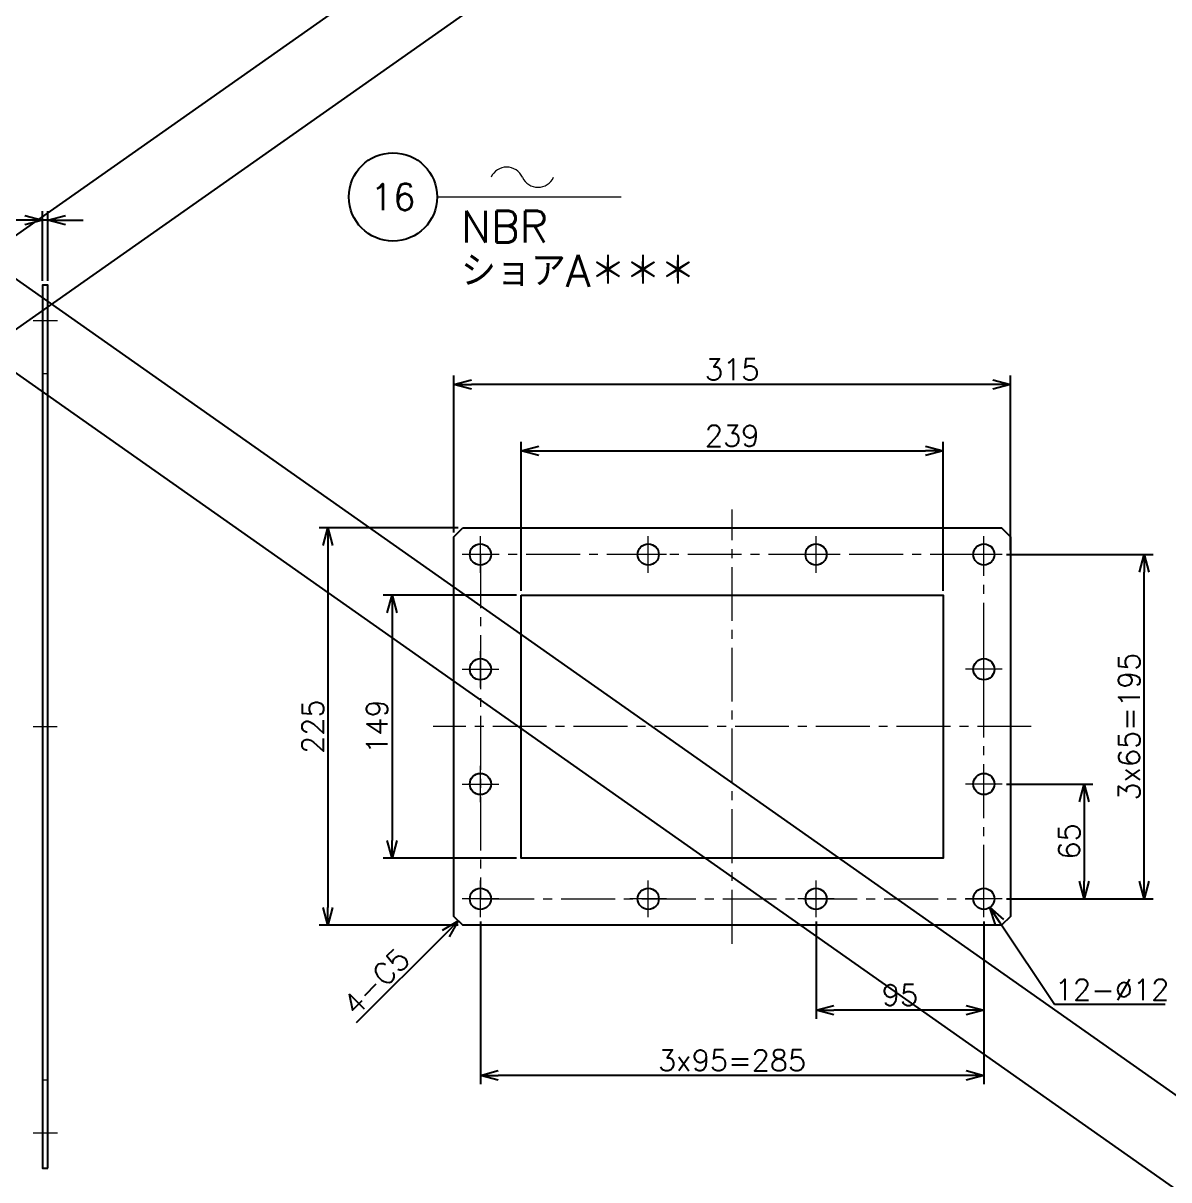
# Model space of a CAD drawing. Header units: millimetres. Extents: x 0 to 4931, y -34 to 1655.
# Drawn here: x 1198 to 1846, y 358 to 1013 of the extents above; entities that cross this region are included whole.
import ezdxf
from ezdxf import colors
from ezdxf.entities.mleader import LeaderData, LeaderLine
from ezdxf.enums import TextEntityAlignment as Align
from ezdxf.math import Vec2, Vec3

# ---------------------------------------------------------------- set-up
doc = ezdxf.new("R2010")
doc.units = ezdxf.units.MM
doc.header["$LTSCALE"] = 1.6
doc.header["$PDMODE"] = 99
doc.header["$PDSIZE"] = 1
doc.linetypes.add('CENTER2', pattern=[28.575000000000003, 19.05, -3.175, 3.175, -3.175])
doc.linetypes.add('HIDDEN', pattern=[9.524999999999999, 6.35, -3.175])
for name, color, linetype, lineweight in [('01_NORMAL', 7, 'Continuous', 25), ('04_HIDDEN', 2, 'HIDDEN', 13), ('05_CENTER', 4, 'CENTER2', 13), ('07_寸法線', 3, 'Continuous', 9), ('08_DIM', 3, 'Continuous', 13)]:
    doc.layers.add(name, color=color, linetype=linetype, lineweight=lineweight)
doc.layers.add('10_DRAFT', color=8, linetype='Continuous', lineweight=0, plot=False)
doc.styles.add('KSS_TXT', font='txt.shx', dxfattribs={"bigfont": 'extfont2.shx'})
doc.styles.get("Standard").update_dxf_attribs({"font": 'txt.shx', "bigfont": 'extfont2.shx'})
doc.dimstyles.new('KSS_DIM', dxfattribs={"dimscale": 4, "dimtxt": 3, "dimasz": 2.5, "dimexe": 1.25, "dimexo": 0.625, "dimtad": 1, "dimdsep": 46, "dimtxsty": 'KSS_TXT', "dimblk": 'OPEN30', "dimcen": 0, "dimazin": 2, "dimtfac": 0.75, "dimtmove": 0, "dimatfit": 3, "dimldrblk": 'OPEN30', "dimfxl": 1.25, "dimtolj": 1, "dimarcsym": 0})
doc.dimstyles.new('KSS_DIM$3', dxfattribs={"dimscale": 4, "dimtxt": 3, "dimasz": 2.5, "dimexe": 1.25, "dimexo": 0.625, "dimtad": 1, "dimtih": 1, "dimtoh": 1, "dimdsep": 46, "dimtxsty": 'KSS_TXT', "dimblk": 'OPEN30', "dimcen": 0, "dimazin": 2, "dimtfac": 0.75, "dimtofl": 0, "dimtmove": 0, "dimatfit": 3, "dimldrblk": 'OPEN30', "dimfxl": 1.25, "dimtolj": 1, "dimarcsym": 0})

# ---------------------------------------------------------------- blocks, each defined once
blk = doc.blocks.new('_Open30')
at = {"color": 0, "linetype": 'ByBlock', "lineweight": -2}
for p, q in [((-1, 0.26794919), (0, 0)), ((0, 0), (-1, -0.26794919)), ((0, 0), (-1, 0))]:
    blk.add_line(p, q, dxfattribs=at)
blk = doc.blocks.new('*D155')
at = {"layer": '08_DIM', "color": 0, "lineweight": -2, "transparency": 16777216}
for p, q in [((1208.810850116986, 867.5768902541349), (1208.810850116986, 906.9175847147144)), ((1211.810850116985, 867.5768902541349), (1211.810850116985, 906.9175847147144)), ((1198.810850116986, 901.9175847147144), (1175.810850116986, 901.9175847147144)), ((1211.810850116985, 901.9175847147144), (1208.810850116986, 901.9175847147144)), ((1221.810850116985, 901.9175847147144), (1231.810850116985, 901.9175847147144))]:
    blk.add_line(p, q, dxfattribs=at)
at = {"layer": 'Defpoints', "color": 0, "transparency": 16777216}
for p in [(1208.810850116986, 901.9175847147144), (1208.810850116986, 865.0768902541349), (1211.810850116985, 865.0768902541349)]:
    blk.add_point(p, dxfattribs=at)
at = {"layer": '08_DIM', "color": 0, "lineweight": -2, "transparency": 16777216, "xscale": 10, "yscale": 10, "zscale": 10}
blk.add_blockref('_Open30', (1208.810850116986, 901.9175847147144), dxfattribs=at)
at = {"layer": '08_DIM', "color": 0, "lineweight": -2, "transparency": 16777216, "xscale": 10, "yscale": 10, "zscale": 10, "rotation": 180}
blk.add_blockref('_Open30', (1211.810850116985, 901.9175847147144), dxfattribs=at)
at = {"layer": '08_DIM', "color": 0, "transparency": 16777216, "insert": (1182.310850116986, 910.4175847147144), "char_height": 12, "attachment_point": 5, "style": 'KSS_TXT'}
blk.add_mtext('\\A1;3', dxfattribs=at)
blk = doc.blocks.new('*D157')
at = {"layer": '08_DIM', "color": 0, "lineweight": -2, "transparency": 16777216}
for p, q in [((1754.544912001847, 582.5768902499512), (1803.472414616595, 582.5768902499511)), ((1798.472414616595, 572.5768902499511), (1798.472414616595, 527.5768902499584)), ((1754.544912001847, 517.5768902499585), (1803.472414616595, 517.5768902499584))]:
    blk.add_line(p, q, dxfattribs=at)
at = {"layer": 'Defpoints', "color": 0, "transparency": 16777216}
for p in [(1752.044912001847, 582.5768902499512), (1752.044912001847, 517.5768902499585), (1798.472414616595, 517.5768902499584)]:
    blk.add_point(p, dxfattribs=at)
at = {"layer": '08_DIM', "color": 0, "lineweight": -2, "transparency": 16777216, "xscale": 10, "yscale": 10, "zscale": 10}
for p, rotation in [((1798.472414616595, 582.5768902499511), 90), ((1798.472414616595, 517.5768902499584), 270)]:
    blk.add_blockref('_Open30', p, dxfattribs=dict(at, rotation=rotation))
at = {"layer": '08_DIM', "color": 0, "transparency": 16777216, "insert": (1789.972414616595, 550.0768902499551), "char_height": 12, "attachment_point": 5, "rotation": 90, "style": 'KSS_TXT'}
blk.add_mtext('\\A1;65', dxfattribs=at)
blk = doc.blocks.new('*D158')
at = {"layer": '08_DIM', "color": 0, "lineweight": -2, "transparency": 16777216}
for p, q in [((1754.544912001847, 712.5768902479449), (1837.460343258179, 712.5768902479448)), ((1832.460343258179, 527.5768902499584), (1832.460343258179, 702.5768902479448)), ((1754.544912001847, 517.5768902499585), (1837.460343258179, 517.5768902499584))]:
    blk.add_line(p, q, dxfattribs=at)
at = {"layer": 'Defpoints', "color": 0, "transparency": 16777216}
for p in [(1752.044912001847, 712.5768902479449), (1832.460343258179, 712.5768902479448), (1752.044912001847, 517.5768902499585)]:
    blk.add_point(p, dxfattribs=at)
at = {"layer": '08_DIM', "color": 0, "lineweight": -2, "transparency": 16777216, "xscale": 10, "yscale": 10, "zscale": 10}
for p, rotation in [((1832.460343258179, 712.5768902479448), 90), ((1832.460343258179, 517.5768902499584), 270)]:
    blk.add_blockref('_Open30', p, dxfattribs=dict(at, rotation=rotation))
at = {"layer": '08_DIM', "color": 0, "transparency": 16777216, "insert": (1823.960343258179, 615.0768902489519), "char_height": 12, "attachment_point": 5, "rotation": 90, "style": 'KSS_TXT'}
blk.add_mtext('\\A1;3x65=195', dxfattribs=at)
blk = doc.blocks.new('*D159')
at = {"layer": '08_DIM', "color": 0, "lineweight": -2, "transparency": 16777216}
for p, q in [((1477.206554768401, 689.5768902497994), (1401.673121600179, 689.5768902497994)), ((1406.673121600179, 679.5768902497994), (1406.673121600179, 550.5768902497994)), ((1477.206554768401, 540.5768902497994), (1401.673121600179, 540.5768902497994))]:
    blk.add_line(p, q, dxfattribs=at)
at = {"layer": 'Defpoints', "color": 0, "transparency": 16777216}
for p in [(1479.706554768401, 689.5768902497994), (1406.673121600179, 540.5768902497994), (1479.706554768401, 540.5768902497994)]:
    blk.add_point(p, dxfattribs=at)
at = {"layer": '08_DIM', "color": 0, "lineweight": -2, "transparency": 16777216, "xscale": 10, "yscale": 10, "zscale": 10}
for p, rotation in [((1406.673121600179, 689.5768902497994), 90), ((1406.673121600179, 540.5768902497994), 270)]:
    blk.add_blockref('_Open30', p, dxfattribs=dict(at, rotation=rotation))
at = {"layer": '08_DIM', "color": 0, "transparency": 16777216, "insert": (1398.173121600179, 615.0768902497996), "char_height": 12, "attachment_point": 5, "rotation": 90, "style": 'KSS_TXT'}
blk.add_mtext('\\A1;149', dxfattribs=at)
blk = doc.blocks.new('*D160')
at = {"layer": '08_DIM', "color": 0, "lineweight": -2, "transparency": 16777216}
for p, q in [((1444.206554768394, 727.5768902499549), (1365.363217175356, 727.5768902499549)), ((1370.363217175356, 717.5768902499549), (1370.363217175356, 512.5768902499694)), ((1444.206554768394, 502.5768902499694), (1365.363217175356, 502.5768902499695))]:
    blk.add_line(p, q, dxfattribs=at)
at = {"layer": 'Defpoints', "color": 0, "transparency": 16777216}
for p in [(1446.706554768394, 727.5768902499549), (1370.363217175356, 502.5768902499695), (1446.706554768394, 502.5768902499694)]:
    blk.add_point(p, dxfattribs=at)
at = {"layer": '08_DIM', "color": 0, "lineweight": -2, "transparency": 16777216, "xscale": 10, "yscale": 10, "zscale": 10}
for p, rotation in [((1370.363217175356, 727.5768902499549), 90), ((1370.363217175356, 502.5768902499695), 270)]:
    blk.add_blockref('_Open30', p, dxfattribs=dict(at, rotation=rotation))
at = {"layer": '08_DIM', "color": 0, "transparency": 16777216, "insert": (1361.863217175356, 615.0768902499624), "char_height": 12, "attachment_point": 5, "rotation": 90, "style": 'KSS_TXT'}
blk.add_mtext('\\A1;225', dxfattribs=at)
blk = doc.blocks.new('*D161')
at = {"layer": '08_DIM', "color": 0, "lineweight": -2, "transparency": 16777216}
for p, q in [((1479.706554768401, 692.0768902497994), (1479.706554768401, 776.2920134832893)), ((1718.706554768398, 692.0768902454456), (1718.706554768398, 776.2920134832893)), ((1489.706554768401, 771.2920134832893), (1708.706554768398, 771.2920134832893))]:
    blk.add_line(p, q, dxfattribs=at)
at = {"layer": 'Defpoints', "color": 0, "transparency": 16777216}
for p in [(1718.706554768398, 771.2920134832893), (1479.706554768401, 689.5768902497994), (1718.706554768398, 689.5768902454456)]:
    blk.add_point(p, dxfattribs=at)
at = {"layer": '08_DIM', "color": 0, "lineweight": -2, "transparency": 16777216, "xscale": 10, "yscale": 10, "zscale": 10, "rotation": 180}
blk.add_blockref('_Open30', (1479.706554768401, 771.2920134832893), dxfattribs=at)
at = {"layer": '08_DIM', "color": 0, "lineweight": -2, "transparency": 16777216, "xscale": 10, "yscale": 10, "zscale": 10}
blk.add_blockref('_Open30', (1718.706554768398, 771.2920134832893), dxfattribs=at)
at = {"layer": '08_DIM', "color": 0, "transparency": 16777216, "insert": (1599.2065547684, 779.7920134832893), "char_height": 12, "attachment_point": 5, "style": 'KSS_TXT'}
blk.add_mtext('\\A1;239', dxfattribs=at)
blk = doc.blocks.new('*D162')
at = {"layer": '08_DIM', "color": 0, "lineweight": -2, "transparency": 16777216}
for p, q in [((1441.706554768394, 725.0768902499549), (1441.706554768394, 813.8609242232205)), ((1756.706554768405, 715.0768902479449), (1756.706554768405, 813.8609242232205)), ((1746.706554768405, 808.8609242232205), (1451.706554768394, 808.8609242232205))]:
    blk.add_line(p, q, dxfattribs=at)
at = {"layer": 'Defpoints', "color": 0, "transparency": 16777216}
for p in [(1441.706554768394, 808.8609242232205), (1441.706554768394, 722.5768902499549), (1756.706554768405, 712.5768902479449)]:
    blk.add_point(p, dxfattribs=at)
at = {"layer": '08_DIM', "color": 0, "lineweight": -2, "transparency": 16777216, "xscale": 10, "yscale": 10, "zscale": 10, "rotation": 180}
blk.add_blockref('_Open30', (1441.706554768394, 808.8609242232205), dxfattribs=at)
at = {"layer": '08_DIM', "color": 0, "lineweight": -2, "transparency": 16777216, "xscale": 10, "yscale": 10, "zscale": 10}
blk.add_blockref('_Open30', (1756.706554768405, 808.8609242232205), dxfattribs=at)
at = {"layer": '08_DIM', "color": 0, "transparency": 16777216, "insert": (1599.2065547684, 817.3609242232205), "char_height": 12, "attachment_point": 5, "style": 'KSS_TXT'}
blk.add_mtext('\\A1;315', dxfattribs=at)
blk = doc.blocks.new('*D163')
at = {"layer": '08_DIM', "color": 0, "lineweight": -2, "transparency": 16777216}
for p, q in [((1646.706554768398, 504.7385330164725), (1646.706554768398, 449.5565006198631)), ((1741.706554768405, 504.7385330164725), (1741.706554768405, 449.5565006198631)), ((1731.706554768405, 454.5565006198631), (1656.706554768398, 454.5565006198631))]:
    blk.add_line(p, q, dxfattribs=at)
at = {"layer": 'Defpoints', "color": 0, "transparency": 16777216}
for p in [(1646.706554768398, 507.2385330164725), (1741.706554768405, 507.2385330164725), (1646.706554768398, 454.5565006198631)]:
    blk.add_point(p, dxfattribs=at)
at = {"layer": '08_DIM', "color": 0, "lineweight": -2, "transparency": 16777216, "xscale": 10, "yscale": 10, "zscale": 10, "rotation": 180}
blk.add_blockref('_Open30', (1646.706554768398, 454.5565006198631), dxfattribs=at)
at = {"layer": '08_DIM', "color": 0, "lineweight": -2, "transparency": 16777216, "xscale": 10, "yscale": 10, "zscale": 10}
blk.add_blockref('_Open30', (1741.706554768405, 454.5565006198631), dxfattribs=at)
at = {"layer": '08_DIM', "color": 0, "transparency": 16777216, "insert": (1694.206554768401, 463.0565006198631), "char_height": 12, "attachment_point": 5, "style": 'KSS_TXT'}
blk.add_mtext('\\A1;95', dxfattribs=at)
blk = doc.blocks.new('*D164')
at = {"layer": '08_DIM', "color": 0, "lineweight": -2, "transparency": 16777216}
for p, q in [((1456.706554768398, 504.7385330164798), (1456.706554768398, 412.5911620663965)), ((1741.706554768405, 504.7385330164725), (1741.706554768405, 412.5911620663965)), ((1731.706554768405, 417.5911620663965), (1466.706554768398, 417.5911620663965))]:
    blk.add_line(p, q, dxfattribs=at)
at = {"layer": 'Defpoints', "color": 0, "transparency": 16777216}
for p in [(1456.706554768398, 507.2385330164798), (1741.706554768405, 507.2385330164725), (1456.706554768398, 417.5911620663965)]:
    blk.add_point(p, dxfattribs=at)
at = {"layer": '08_DIM', "color": 0, "lineweight": -2, "transparency": 16777216, "xscale": 10, "yscale": 10, "zscale": 10, "rotation": 180}
blk.add_blockref('_Open30', (1456.706554768398, 417.5911620663965), dxfattribs=at)
at = {"layer": '08_DIM', "color": 0, "lineweight": -2, "transparency": 16777216, "xscale": 10, "yscale": 10, "zscale": 10}
blk.add_blockref('_Open30', (1741.706554768405, 417.5911620663965), dxfattribs=at)
at = {"layer": '08_DIM', "color": 0, "transparency": 16777216, "insert": (1599.206554768401, 426.0911620663965), "char_height": 12, "attachment_point": 5, "style": 'KSS_TXT'}
blk.add_mtext('\\A1;3x95=285', dxfattribs=at)
blk = doc.blocks.new('*D165')
at = {"layer": '08_DIM', "color": 0, "lineweight": -2, "transparency": 16777216}
for p, q in [((1781.778457547919, 457.6269424947712), (1750.597922337749, 504.2748760135062)), ((1844.278457547919, 457.6269424947711), (1781.778457547919, 457.6269424947712))]:
    blk.add_line(p, q, dxfattribs=at)
at = {"layer": 'Defpoints', "color": 0, "transparency": 16777216}
for p in [(1738.37229192989, 522.565145588623), (1745.040817606904, 512.5886349112866)]:
    blk.add_point(p, dxfattribs=at)
at = {"layer": '08_DIM', "color": 0, "lineweight": -2, "transparency": 16777216, "xscale": 10, "yscale": 10, "zscale": 10, "rotation": 123.7596643540333}
blk.add_blockref('_Open30', (1745.040817606904, 512.5886349112866), dxfattribs=at)
at = {"layer": '08_DIM', "color": 0, "transparency": 16777216, "insert": (1814.278457547919, 466.126942494771), "char_height": 12, "attachment_point": 5, "style": 'KSS_TXT'}
blk.add_mtext('\\A1;12-%%C12', dxfattribs=at)
blk = doc.blocks.new('AM_BALLOON1')
at = {"transparency": 16777216}
blk.add_circle((0, 0), 5, dxfattribs=at)
blk.add_attdef('B_NUMBER', text='', height=3, dxfattribs=at).set_placement((0, 0), align=Align.MIDDLE_CENTER)
blk = doc.blocks.new('_OPEN')
at = {"color": 0, "linetype": 'ByBlock'}
for p, q in [((-1, 0.1666666666666666), (0, 0)), ((0, 0), (-1, -0.1666666666666666)), ((0, 0), (-1, 0))]:
    blk.add_line(p, q, dxfattribs=at)
blk = doc.blocks.new('p1ba05')
for centre, start, end in [((-2.953558874599082, 0.2854771617432377), 24.22763733453314, 155.5757785718213), ((0, 1.620669598395743), 204.2276373345332, 335.5757785718214)]:
    blk.add_arc(centre, 1.620669598395854, start, end)
blk = doc.blocks.new('*D177')
at = {"layer": '08_DIM', "color": 0, "lineweight": -2, "transparency": 16777216}
blk.add_line((1437.135486956529, 498.0058224381042), (1386.388396685718, 447.258732167294), dxfattribs=at)
at = {"layer": 'Defpoints', "color": 0, "transparency": 16777216}
for p in [(1444.206554768394, 505.0768902499699), (1363.218470881183, 424.0888063627595), (1363.218470881183, 424.0888063627594)]:
    blk.add_point(p, dxfattribs=at)
at = {"layer": '08_DIM', "color": 0, "lineweight": -2, "transparency": 16777216, "xscale": 10, "yscale": 10, "zscale": 10, "rotation": 44.99999999999979}
blk.add_blockref('_Open30', (1444.206554768394, 505.0768902499696), dxfattribs=at)
at = {"layer": '08_DIM', "color": 0, "transparency": 16777216, "insert": (1397.702105184703, 470.5932559464501), "char_height": 12, "attachment_point": 5, "rotation": 44.99999999999981, "style": 'KSS_TXT'}
blk.add_mtext('\\A1;4-C5', dxfattribs=at)

msp = doc.modelspace()

# ---------------------------------------------------------------- linework, layer by layer
at = {"color": 3}
for points in [[(1211.810850116984, 365.0768902541349), (1211.810850116985, 865.0768902541349), (1208.810850116986, 865.0768902541349), (1208.810850116986, 365.0768902541349)], [(1446.706554768394, 727.5768902499549), (1751.706554768405, 727.5768902499549), (1756.706554768405, 722.5768902499549), (1756.706554768401, 507.5768902499694), (1751.706554768401, 502.5768902499694), (1446.706554768394, 502.5768902499694), (1441.706554768394, 507.5768902499694), (1441.706554768394, 722.5768902499549)], [(1479.706554768401, 689.5768902497994), (1718.706554768398, 689.5768902454456), (1718.706554768398, 540.5768902454447), (1479.706554768401, 540.5768902497994)]]:
    msp.add_lwpolyline(points, close=True, dxfattribs=at)
for centre in [(1456.706554768405, 712.5768902499694), (1551.706554768405, 712.5768902499658), (1646.706554768405, 712.5768902499622), (1741.706554768405, 712.5768902499549), (1456.706554768405, 647.5768902499549), (1741.706554768398, 647.5768902499549), (1456.706554768405, 582.5768902499549), (1741.706554768398, 582.5768902499549), (1456.706554768398, 517.5768902499694), (1551.706554768398, 517.5768902499658), (1646.706554768398, 517.5768902499622), (1741.706554768398, 517.5768902499549)]:
    msp.add_circle(centre, 6, dxfattribs=at)
at = {"layer": '01_NORMAL'}
for p, q in [((-8.093379619822372e-07, 1655.492231894922), (2352.090441588782, -1.126752522395691e-07)), ((2352.090441588782, 1655.492231894922), (-8.093379619822372e-07, -1.126752522395691e-07)), ((2276.441664288523, 1655.492231894922), (-8.093379619822372e-07, 53.2445354391823)), ((75.64877649092081, 1655.492231894922), (2352.090441588782, 53.2445354391823))]:
    msp.add_line(p, q, dxfattribs=at)
at = {"layer": '04_HIDDEN', "color": 3}
for p, q in [((1208.810850116986, 815.0768902542022), (1211.810850116985, 815.0768902542022)), ((1208.810850116986, 415.0768902542022), (1211.810850116984, 415.0768902542022))]:
    msp.add_line(p, q, dxfattribs=at)
at = {"layer": '05_CENTER'}
for p, q in [((1203.613943972007, 845.076890254204), (1217.213538328049, 845.076890254204)), ((1456.706554769642, 702.2385330144589), (1456.706554769642, 722.9152474814382)), ((1551.706554768398, 702.2385330144589), (1551.706554768398, 722.9152474814382)), ((1646.706554768398, 702.2385330144589), (1646.706554768398, 722.9152474814382)), ((1741.706554768405, 702.2385330144589), (1741.706554768405, 722.9152474814382)), ((1467.044912003084, 712.5768902479449), (1446.3681975362, 712.5768902479449)), ((1562.04491200184, 712.5768902479449), (1541.368197534955, 712.5768902479449)), ((1657.04491200184, 712.5768902479449), (1636.368197534955, 712.5768902479449)), ((1752.044912001847, 712.5768902479449), (1731.368197534963, 712.5768902479449)), ((1456.706554768398, 637.2385330164798), (1456.706554768398, 657.9152474834591)), ((1741.706554768405, 637.2385330164798), (1741.706554768405, 657.9152474834591)), ((1446.368197534955, 647.5768902499658), (1467.04491200184, 647.5768902499658)), ((1752.044912001847, 647.5768902499658), (1731.368197534963, 647.5768902499658)), ((1203.511052938964, 615.0768902541349), (1217.110647295006, 615.0768902541349)), ((1768.521609887781, 615.0768902499694), (1429.891499649022, 615.0768902499694)), ((1456.706554768398, 572.2385330164652), (1456.706554768398, 592.9152474834445)), ((1741.706554768405, 572.2385330164652), (1741.706554768405, 592.9152474834445)), ((1446.368197534955, 582.5768902499512), (1467.04491200184, 582.5768902499512)), ((1752.044912001847, 582.5768902499512), (1731.368197534963, 582.5768902499512)), ((1456.706554768398, 507.2385330164798), (1456.706554768398, 527.9152474834591)), ((1551.706554768398, 507.2385330164761), (1551.706554768398, 527.9152474834555)), ((1646.706554768398, 507.2385330164725), (1646.706554768398, 527.9152474834518)), ((1741.706554768405, 507.2385330164725), (1741.706554768405, 527.9152474834518)), ((1467.04491200184, 517.5768902499658), (1446.368197534955, 517.5768902499658)), ((1562.04491200184, 517.5768902499622), (1541.368197534955, 517.5768902499622)), ((1657.04491200184, 517.5768902499585), (1636.368197534955, 517.5768902499585)), ((1752.044912001847, 517.5768902499585), (1731.368197534963, 517.5768902499585)), ((1203.613943972006, 385.0768902540658), (1217.213538328048, 385.0768902540658))]:
    msp.add_line(p, q, dxfattribs=at)
at = {"layer": '05_CENTER', "transparency": 33554559}
msp.add_line((1599.206554768401, 492.1123584972229), (1599.206554768401, 738.041422002716), dxfattribs=at)
at = {"layer": '05_CENTER'}
msp.add_lwpolyline([(1456.706554768398, 517.5768902499694), (1741.706554768405, 517.5768902499694), (1741.706554768405, 712.5768902479485), (1456.706554768398, 712.5768902479485)], close=True, dxfattribs=at)
at = {"layer": '08_DIM'}
msp.add_line((1432.248580534635, 915.0508519872049), (1536.372317096653, 915.0508519872049), dxfattribs=at)
at = {"layer": '10_DRAFT'}
msp.add_line((1208.810850116986, 615.0768902541349), (1211.810850116985, 615.0768902541349), dxfattribs=at)

# ---------------------------------------------------------------- block references
at = {"layer": '08_DIM', "xscale": 6, "yscale": 6, "zscale": 6}
msp.add_blockref('p1ba05', (1489.309074424988, 920.5212086879258), dxfattribs=at)

# ---------------------------------------------------------------- texts
at = {"layer": '08_DIM', "style": 'KSS_TXT'}
for s, p in [('NBR', (1445.700091786663, 889.2715633791668)), ('ショアA＊＊＊', (1445.700091786663, 864.1933368931805))]:
    msp.add_text(s, height=18, dxfattribs=at).set_placement(p)

# ---------------------------------------------------------------- dimensions: what is measured, and where the dimension line sits
at = {"layer": '08_DIM'}
for base, p1, p2, picture, middle in [((1208.810850116986, 901.9175847147144), (1211.810850116985, 865.0768902541349), (1208.810850116986, 865.0768902541349), '*D155', (1182.310850116986, 910.4175847147144)), ((1441.706554768394, 808.8609242232205), (1756.706554768405, 712.5768902479449), (1441.706554768394, 722.5768902499549), '*D162', (1599.2065547684, 817.3609242232205)), ((1718.706554768398, 771.2920134832893), (1479.706554768401, 689.5768902497994), (1718.706554768398, 689.5768902454456), '*D161', (1599.2065547684, 779.7920134832893)), ((1646.706554768398, 454.5565006198631), (1741.706554768405, 507.2385330164725), (1646.706554768398, 507.2385330164725), '*D163', (1694.206554768401, 463.0565006198631))]:
    dim = msp.add_linear_dim(base=base, p1=p1, p2=p2, dimstyle='KSS_DIM', dxfattribs=at)
    dim.commit()
    dim.dimension.update_dxf_attribs({"geometry": picture, "text_midpoint": middle})
for base, p1, p2, picture, middle in [((1370.363217175356, 502.5768902499695), (1446.706554768394, 727.5768902499549), (1446.706554768394, 502.5768902499694), '*D160', (1361.863217175356, 615.0768902499624)), ((1406.673121600179, 540.5768902497994), (1479.706554768401, 689.5768902497994), (1479.706554768401, 540.5768902497994), '*D159', (1398.173121600179, 615.0768902497996)), ((1798.472414616595, 517.5768902499584), (1752.044912001847, 582.5768902499512), (1752.044912001847, 517.5768902499585), '*D157', (1789.972414616595, 550.0768902499551))]:
    dim = msp.add_linear_dim(base=base, p1=p1, p2=p2, angle=90, dimstyle='KSS_DIM', dxfattribs=at)
    dim.commit()
    dim.dimension.update_dxf_attribs({"geometry": picture, "text_midpoint": middle})
dim = msp.add_linear_dim(base=(1832.460343258179, 712.5768902479448), p1=(1752.044912001847, 517.5768902499585), p2=(1752.044912001847, 712.5768902479449), angle=90, text='3x65=<>', dimstyle='KSS_DIM', dxfattribs=at)
dim.commit()
dim.dimension.update_dxf_attribs({"geometry": '*D158', "text_midpoint": (1823.960343258179, 615.0768902489519)})
dim = msp.add_diameter_dim_2p(p1=(1738.37229192989, 522.565145588623), p2=(1745.040817606904, 512.5886349112866), text='12-<>', dimstyle='KSS_DIM$3', override={"dimpost": '%%C<>', "dimtix": 1}, dxfattribs=at)
dim.commit()
dim.dimension.update_dxf_attribs({"geometry": '*D165', "text_midpoint": (1814.278457547919, 457.626942494771), "dimtype": 163})
dim = msp.add_aligned_dim(p1=(1444.206554768394, 505.0768902499698), p2=(1363.218470881183, 424.0888063627596), distance=1.5881592456799258e-13, text='4-C5', dimstyle='KSS_DIM', override={"dimse1": 1, "dimse2": 1, "dimsd2": 1}, dxfattribs=at)
dim.commit()
dim.dimension.update_dxf_attribs({"geometry": '*D177', "text_midpoint": (1397.702105184703, 470.5932559464501)})
dim = msp.add_linear_dim(base=(1456.706554768398, 417.5911620663965), p1=(1741.706554768405, 507.2385330164725), p2=(1456.706554768398, 507.2385330164798), text='3x95=<>', dimstyle='KSS_DIM', dxfattribs=at)
dim.commit()
dim.dimension.update_dxf_attribs({"geometry": '*D164', "text_midpoint": (1599.206554768401, 426.0911620663965)})

# ---------------------------------------------------------------- leaders
at = {"layer": '07_寸法線'}
ml = msp.add_multileader_block('Standard', dxfattribs=at)
ml.set_content('AM_BALLOON1', color=256, scale=5)
ml.set_attribute('B_NUMBER', '15', width=0)
ml.set_leader_properties(color=256, linetype='ByLayer', lineweight=-1)
ml.set_arrow_properties(name='OPEN')
ml.build(insert=Vec2(0, 0))
ml.multileader.update_dxf_attribs({"leader_type": 0, "has_dogleg": 0, "text_right_attachment_type": 6, "dogleg_length": 0, "arrow_head_size": 10, "scale": 2.5, "block_connection_type": 1})
ctx = ml.context
ctx.base_point, ctx.scale, ctx.char_height, ctx.arrow_head_size, ctx.landing_gap_size, ctx.plane_origin = Vec3(3060.633107688115, 1420.780557413869), 2.5, 20, 10, 10, Vec3(3060.633107688115, 1420.780557413869)
ctx.right_attachment, ctx.attachment_type = 6, 1
notes = []
notes.append((ctx, [(0, (0, 0, 0), (0, 0), (1, 0), 1, [])]))
ctx.block.insert = Vec3(3060.633107688115, 1420.780557413869)
ml = msp.add_multileader_block('Standard', dxfattribs=at)
ml.set_content('AM_BALLOON1', color=256, scale=5)
ml.set_attribute('B_NUMBER', '16', width=0)
ml.set_leader_properties(color=256, linetype='ByLayer', lineweight=-1)
ml.set_arrow_properties(name='OPEN')
ml.build(insert=Vec2(0, 0))
ml.multileader.update_dxf_attribs({"leader_type": 0, "has_dogleg": 0, "text_right_attachment_type": 6, "dogleg_length": 0, "arrow_head_size": 10, "scale": 2.5, "block_connection_type": 1})
ctx = ml.context
ctx.base_point, ctx.scale, ctx.char_height, ctx.arrow_head_size, ctx.landing_gap_size, ctx.plane_origin = Vec3(3843.479418067265, 1420.760582822061), 2.5, 20, 10, 10, Vec3(3843.479418067265, 1420.760582822061)
ctx.right_attachment, ctx.attachment_type = 6, 1
notes.append((ctx, [(0, (0, 0, 0), (0, 0), (1, 0), 1, [])]))
ctx.block.insert = Vec3(3843.479418067265, 1420.760582822061)
ml = msp.add_multileader_block('Standard', dxfattribs=at)
ml.set_content('AM_BALLOON1', color=256, scale=5)
ml.set_attribute('B_NUMBER', '17', width=0)
ml.set_leader_properties(color=256, linetype='ByLayer', lineweight=-1)
ml.set_arrow_properties(name='OPEN')
ml.build(insert=Vec2(0, 0))
ml.multileader.update_dxf_attribs({"leader_type": 0, "has_dogleg": 0, "text_right_attachment_type": 6, "dogleg_length": 0, "arrow_head_size": 10, "scale": 2.5, "block_connection_type": 1})
ctx = ml.context
ctx.base_point, ctx.scale, ctx.char_height, ctx.arrow_head_size, ctx.landing_gap_size, ctx.plane_origin = Vec3(3060.633107688115, 975.5373150949501), 2.5, 20, 10, 10, Vec3(3060.633107688115, 975.5373150949501)
ctx.right_attachment, ctx.attachment_type = 6, 1
notes.append((ctx, [(0, (0, 0, 0), (0, 0), (1, 0), 1, [])]))
ctx.block.insert = Vec3(3060.633107688115, 975.5373150949501)
ml = msp.add_multileader_block('Standard', dxfattribs=at)
ml.set_content('AM_BALLOON1', color=256, scale=5)
ml.set_attribute('B_NUMBER', '18', width=0)
ml.set_leader_properties(color=256, linetype='ByLayer', lineweight=-1)
ml.set_arrow_properties(name='OPEN')
ml.build(insert=Vec2(0, 0))
ml.multileader.update_dxf_attribs({"leader_type": 0, "has_dogleg": 0, "text_right_attachment_type": 6, "dogleg_length": 0, "arrow_head_size": 10, "scale": 2.5, "block_connection_type": 1})
ctx = ml.context
ctx.base_point, ctx.scale, ctx.char_height, ctx.arrow_head_size, ctx.landing_gap_size, ctx.plane_origin = Vec3(4077.830244916194, 915.070826579012), 2.5, 20, 10, 10, Vec3(4077.830244916194, 915.070826579012)
ctx.right_attachment, ctx.attachment_type = 6, 1
notes.append((ctx, [(0, (0, 0, 0), (0, 0), (1, 0), 1, [])]))
ctx.block.insert = Vec3(4077.830244916194, 915.070826579012)
at = {"layer": '08_DIM'}
ml = msp.add_multileader_block('Standard', dxfattribs=at)
ml.set_content('AM_BALLOON1', color=256, scale=5)
ml.set_attribute('B_NUMBER', '16', width=0)
ml.set_leader_properties(color=256, linetype='ByLayer', lineweight=-1)
ml.set_arrow_properties(name='OPEN')
ml.build(insert=Vec2(0, 0))
ml.multileader.update_dxf_attribs({"leader_type": 0, "has_dogleg": 0, "text_right_attachment_type": 6, "dogleg_length": 0, "arrow_head_size": 10, "scale": 2.5, "block_connection_type": 1})
ctx = ml.context
ctx.base_point, ctx.scale, ctx.char_height, ctx.arrow_head_size, ctx.landing_gap_size, ctx.plane_origin = Vec3(1407.21923771874, 915.070826579012), 2.5, 20, 10, 10, Vec3(1407.21923771874, 915.070826579012)
ctx.right_attachment, ctx.attachment_type = 6, 1
notes.append((ctx, [(0, (0, 0, 0), (0, 0), (1, 0), 1, [])]))
ctx.block.insert = Vec3(1407.21923771874, 915.070826579012)
for ctx, leaders in notes:
    for number, flags, end, landing, length, lines in leaders:
        leader = LeaderData()
        leader.index, (leader.has_last_leader_line, leader.has_dogleg_vector, leader.attachment_direction) = number, flags
        leader.last_leader_point, leader.dogleg_vector, leader.dogleg_length = Vec3(end), Vec3(landing), length
        for number, points, colour, breaks in lines:
            line = LeaderLine()
            line.index, line.vertices, line.color, line.breaks = number, Vec3.list(points), colors.encode_raw_color(colour), breaks
            leader.lines.append(line)
        ctx.leaders.append(leader)

doc.saveas('drawing.dxf')
